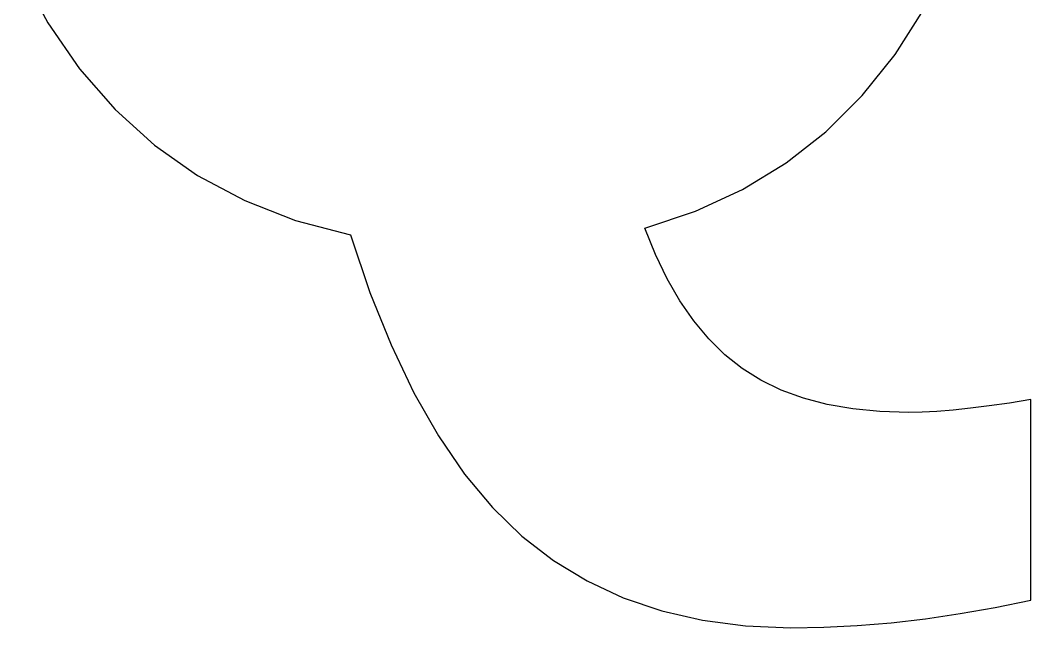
# Model space of a CAD drawing. Header units: metres. Extents: x -97 to 97, y -247 to 7.
# Drawn here: x -63.9 to 80.5, y -246.8 to -160 of the extents above; entities that cross this region are included whole.
import ezdxf

# ---------------------------------------------------------------- set-up
doc = ezdxf.new("R2010")
doc.units = ezdxf.units.M

msp = doc.modelspace()

# ---------------------------------------------------------------- linework, layer by layer
for p, q in [((-63.918, -152.995), (-59.97, -160.33)), ((61.0824, -164.886), (65.2461, -158.347)), ((-59.97, -160.33), (-55.4435, -166.919)), ((56.4068, -170.738), (61.0824, -164.886)), ((-55.4435, -166.919), (-50.3674, -172.756)), ((51.2193, -175.9), (56.4068, -170.738)), ((-50.3674, -172.756), (-44.7417, -177.841)), ((45.5199, -180.375), (51.2193, -175.9)), ((-44.7417, -177.841), (-38.5663, -182.174)), ((39.3085, -184.161), (45.5199, -180.375)), ((-38.5663, -182.174), (-31.8414, -185.755)), ((32.5853, -187.258), (39.3085, -184.161)), ((-31.8414, -185.755), (-24.5668, -188.584)), ((25.3501, -189.667), (32.5853, -187.258)), ((-24.5668, -188.584), (-16.7425, -190.66)), ((26.8481, -193.444), (25.3501, -189.667)), ((-16.7425, -190.66), (-13.9517, -198.861)), ((28.5081, -196.916), (26.8481, -193.444)), ((30.3301, -200.085), (28.5081, -196.916)), ((-13.9517, -198.861), (-10.9236, -206.377)), ((32.3141, -202.949), (30.3301, -200.085)), ((34.4601, -205.51), (32.3141, -202.949)), ((-10.9236, -206.377), (-7.65831, -213.207)), ((36.7681, -207.768), (34.4601, -205.51)), ((39.2381, -209.721), (36.7681, -207.768)), ((41.9111, -211.394), (39.2381, -209.721)), ((44.827, -212.81), (41.9111, -211.394)), ((-7.65831, -213.207), (-4.15576, -219.352)), ((47.9858, -213.969), (44.827, -212.81)), ((51.3874, -214.87), (47.9858, -213.969)), ((55.0319, -215.514), (51.3874, -214.87)), ((74.5473, -215.089), (71.866, -215.427)), ((77.4193, -214.676), (74.5473, -215.089)), ((80.4822, -214.187), (77.4193, -214.676)), ((80.4822, -242.816), (80.4822, -214.187)), ((58.9193, -215.9), (55.0319, -215.514)), ((63.0495, -216.029), (58.9193, -215.9)), ((64.9674, -215.991), (63.0495, -216.029)), ((67.0761, -215.878), (64.9674, -215.991)), ((69.3757, -215.69), (67.0761, -215.878)), ((71.866, -215.427), (69.3757, -215.69)), ((-4.15576, -219.352), (-0.415985, -224.811)), ((-0.415985, -224.811), (3.561, -229.584)), ((3.561, -229.584), (7.77525, -233.672)), ((7.77525, -233.672), (12.273, -237.151)), ((12.273, -237.151), (17.1004, -240.094)), ((17.1004, -240.094), (22.2576, -242.502)), ((22.2576, -242.502), (27.7444, -244.375)), ((70.3937, -244.759), (75.4091, -243.869)), ((75.4091, -243.869), (80.4822, -242.816)), ((27.7444, -244.375), (33.561, -245.713)), ((65.4361, -245.488), (70.3937, -244.759)), ((33.561, -245.713), (39.7072, -246.515)), ((39.7072, -246.515), (46.1832, -246.783)), ((46.1832, -246.783), (50.9098, -246.702)), ((50.9098, -246.702), (55.6941, -246.459)), ((55.6941, -246.459), (60.5362, -246.054)), ((60.5362, -246.054), (65.4361, -245.488))]:
    msp.add_line(p, q)

doc.saveas('drawing.dxf')
